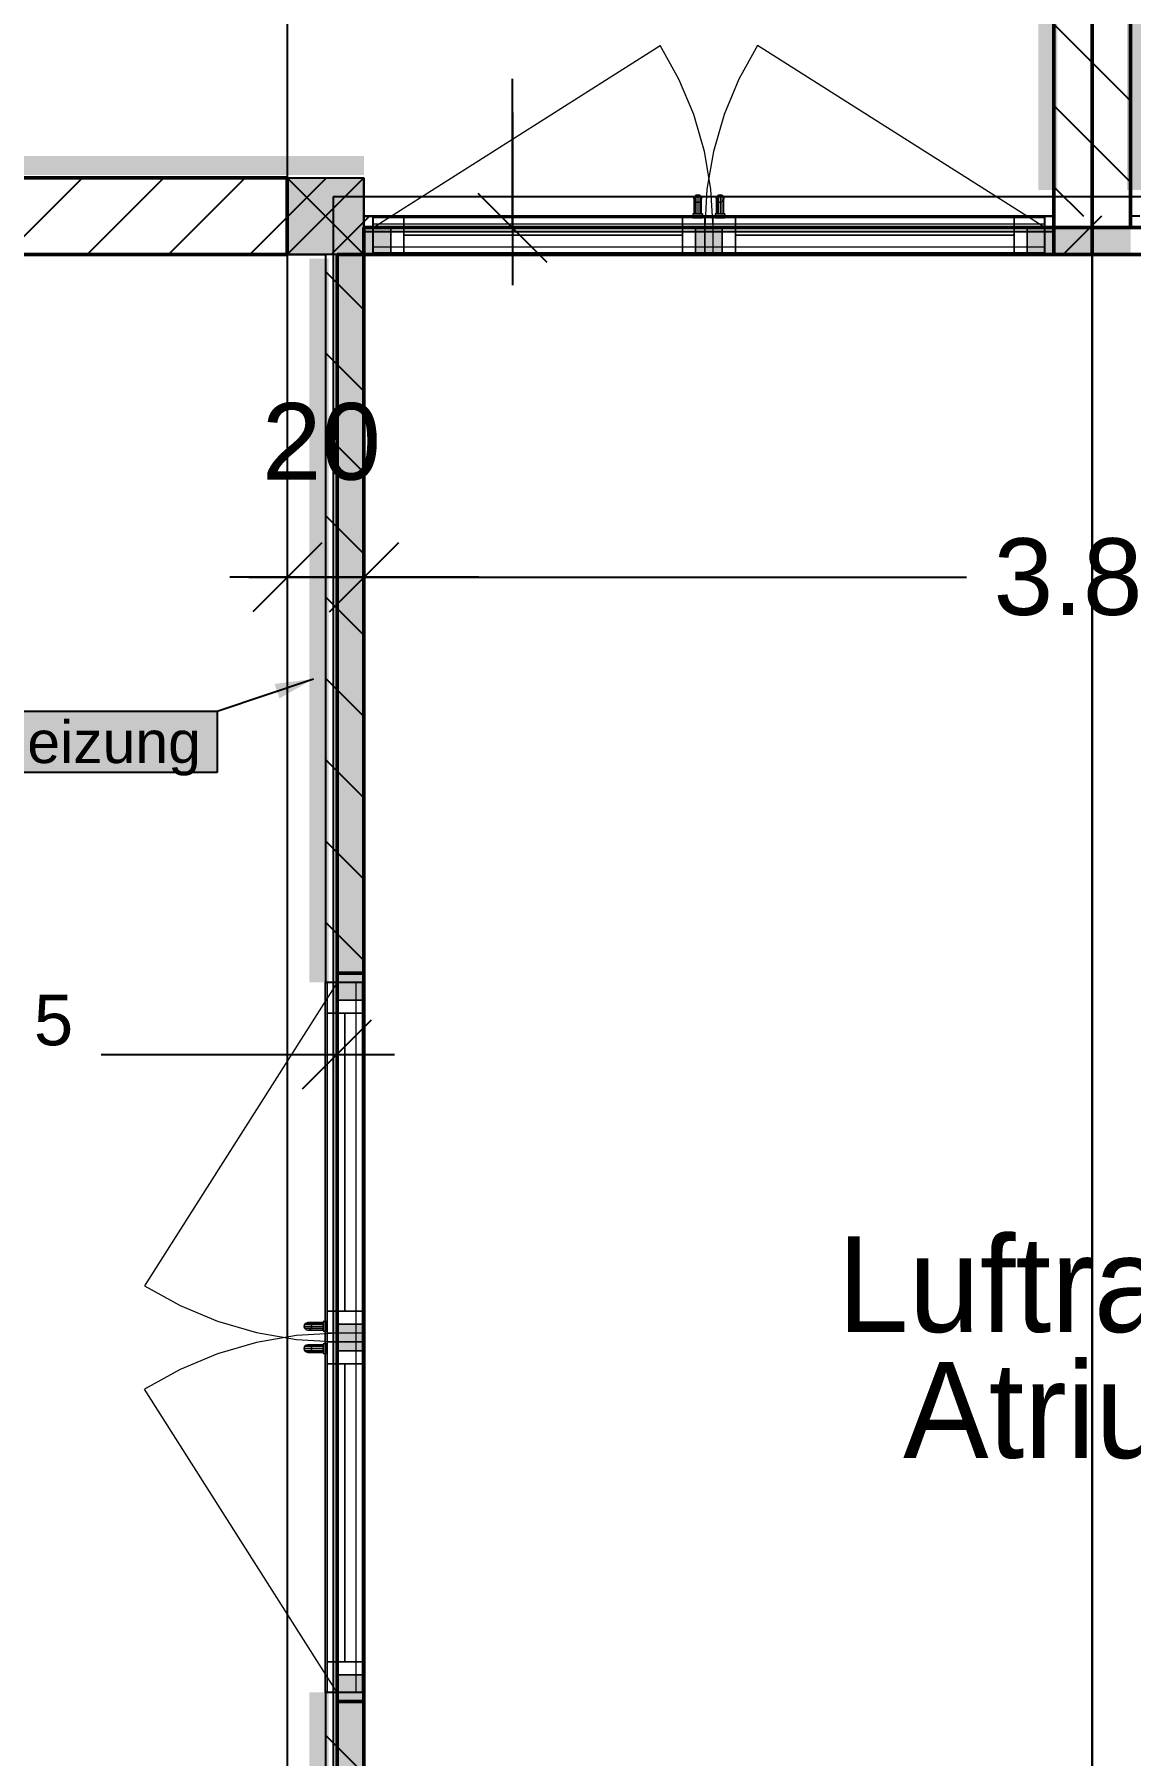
# Model space of a CAD drawing. Extents: x 0 to 756, y -25 to 420.
# Drawn here: x 198.4 to 255.6, y 190.9 to 280.6 of the extents above; entities that cross this region are included whole.
import ezdxf
from ezdxf.lldxf.tags import DXFTag

# ---------------------------------------------------------------- set-up
doc = ezdxf.new("R2010")
doc.units = 0
doc.layers.get('0').update_dxf_attribs({"lineweight": 25})
doc.layers.get('DEFPOINTS').update_dxf_attribs({"lineweight": 25})
for name, color, linetype, lineweight, true_color in [('A_Dach', 1, 'Continuous', 25, 0xff0000), ('A_Dachfenster', 1, 'Continuous', 25, 0xff0000), ('H_Heizung', 1, 'Continuous', 25, 0xff0000)]:
    doc.layers.add(name, color=color, linetype=linetype, lineweight=lineweight, true_color=true_color)
for name, color, linetype, lineweight in [('A_Fenster', 7, 'Continuous', 25), ('A_Innenwand', 7, 'Continuous', 25), ('ALLGEMEIN01', 7, 'Continuous', 13), ('ALLGEMEIN03', 7, 'Continuous', 25), ('FENSTER', 7, 'Continuous', 13), ('FENSTER-FL_GEL', 7, 'VERDECKT2_S2', 13), ('FENSTERBANK', 7, 'Continuous', 13), ('PFOSTEN__ST_TZEN', 7, 'Continuous', 13), ('Standard', 7, 'Continuous', 25), ('WAND_HOLZ_NICHT_TRAGEND', 7, 'Continuous', 13), ('WAND_HOLZ_TRAGEND', 7, 'Continuous', 13), ('X_Text', 7, 'Continuous', 25)]:
    doc.layers.add(name, color=color, linetype=linetype, lineweight=lineweight)
doc.styles.get("Standard").update_dxf_attribs({"font": 'arial.ttf'})
tags = doc.linetypes.add('fein_strichliert', pattern=[4, 1, -2, 1]).pattern_tags.tags
tags[8:9] = [DXFTag(74, 4), DXFTag(75, 0), DXFTag(340, '0'), DXFTag(46, 0.0), DXFTag(50, 0.0), DXFTag(44, 0.0), DXFTag(45, 0.0)]
tags[6:7] = [DXFTag(74, 4), DXFTag(75, 0), DXFTag(340, '0'), DXFTag(46, 0.0), DXFTag(50, 0.0), DXFTag(44, 0.0), DXFTag(45, 0.0)]
tags[4:5] = [DXFTag(74, 4), DXFTag(75, 0), DXFTag(340, '0'), DXFTag(46, 0.0), DXFTag(50, 0.0), DXFTag(44, 0.0), DXFTag(45, 0.0)]
tags = doc.linetypes.add('VERDECKT2_S2', pattern=[0.27, 0.2, -0.07]).pattern_tags.tags
tags[6:7] = [DXFTag(74, 4), DXFTag(75, 0), DXFTag(340, '0'), DXFTag(46, 1.0), DXFTag(50, 0.0), DXFTag(44, 0.0), DXFTag(45, 0.0)]
tags[4:5] = [DXFTag(74, 4), DXFTag(75, 0), DXFTag(340, '0'), DXFTag(46, 1.0), DXFTag(50, 0.0), DXFTag(44, 0.0), DXFTag(45, 0.0)]

# ---------------------------------------------------------------- blocks, each defined once
blk = doc.blocks.new('Referenz-A0T78PG4OY')
at = {"layer": 'ALLGEMEIN01', "color": 0, "linetype": 'VERDECKT2_S2', "lineweight": -2, "ltscale": 0.25}
for p, q in [((211.567, 414.475), (211.567, 5.763)), ((253.567, 414.475), (253.567, 5.763))]:
    blk.add_line(p, q, dxfattribs=at)
at = {"layer": 'ALLGEMEIN03', "color": 0, "lineweight": -2}
blk.add_line((253.567, 414.475), (253.567, 5.763), dxfattribs=at)
at = {"layer": 'DEFPOINTS', "color": 0, "linetype": 'Continuous', "lineweight": -2, "ltscale": 0.25}
for p, q in [((223.316, 270.568), (223.316, 270.568)), ((251.567, 270.568), (251.567, 270.568)), ((255.567, 270.568), (255.567, 270.568)), ((255.567, 270.568), (255.567, 270.568)), ((211.567, 269.168), (211.567, 269.168)), ((214.167, 269.168), (214.167, 269.168)), ((215.567, 269.168), (215.567, 269.168)), ((215.567, 269.168), (215.567, 269.168)), ((211.567, 252.33), (211.567, 252.33)), ((215.567, 252.33), (215.567, 252.33))]:
    blk.add_line(p, q, dxfattribs=at)
at = {"layer": 'FENSTER', "color": 0}
for p, q in [((232.814, 272.188), (232.787, 272.088)), ((232.787, 272.088), (232.814, 272.188)), ((232.787, 272.088), (232.787, 271.288)), ((232.787, 272.088), (232.814, 271.988)), ((232.814, 271.988), (232.787, 272.088)), ((232.787, 272.088), (232.787, 272.088)), ((232.887, 272.261), (232.814, 272.188)), ((232.814, 272.188), (232.887, 272.261)), ((232.814, 272.188), (232.814, 271.288)), ((232.814, 272.188), (232.814, 272.188)), ((232.987, 272.288), (232.887, 272.261)), ((232.887, 272.261), (232.987, 272.288)), ((232.887, 272.261), (232.887, 271.288)), ((232.887, 272.261), (232.887, 272.261)), ((233.087, 272.261), (232.987, 272.288)), ((232.987, 272.288), (232.987, 271.288)), ((232.987, 272.288), (233.087, 272.261)), ((232.987, 272.288), (232.987, 272.288)), ((233.16, 272.188), (233.087, 272.261)), ((233.087, 272.261), (233.087, 271.288)), ((233.087, 272.261), (233.16, 272.188)), ((233.087, 272.261), (233.087, 272.261)), ((233.187, 272.088), (233.16, 272.188)), ((233.16, 272.188), (233.16, 271.288)), ((233.16, 272.188), (233.187, 272.088)), ((233.16, 272.188), (233.16, 272.188)), ((233.16, 271.988), (233.187, 272.088)), ((233.187, 272.088), (233.16, 271.988)), ((233.187, 271.288), (233.187, 272.088)), ((233.187, 272.088), (233.187, 272.088)), ((233.974, 272.188), (233.947, 272.088)), ((233.947, 272.088), (233.974, 272.188)), ((233.947, 272.088), (233.947, 271.288)), ((233.947, 272.088), (233.974, 271.988)), ((233.974, 271.988), (233.947, 272.088)), ((233.947, 272.088), (233.947, 272.088)), ((234.047, 272.261), (233.974, 272.188)), ((233.974, 272.188), (234.047, 272.261)), ((233.974, 272.188), (233.974, 271.288)), ((233.974, 272.188), (233.974, 272.188)), ((234.147, 272.288), (234.047, 272.261)), ((234.047, 272.261), (234.147, 272.288)), ((234.047, 272.261), (234.047, 271.288)), ((234.047, 272.261), (234.047, 272.261)), ((234.247, 272.261), (234.147, 272.288)), ((234.147, 272.288), (234.147, 271.288)), ((234.147, 272.288), (234.247, 272.261)), ((234.147, 272.288), (234.147, 272.288)), ((234.32, 272.188), (234.247, 272.261)), ((234.247, 272.261), (234.247, 271.288)), ((234.247, 272.261), (234.32, 272.188)), ((234.247, 272.261), (234.247, 272.261)), ((234.347, 272.088), (234.32, 272.188)), ((234.32, 272.188), (234.32, 271.288)), ((234.32, 272.188), (234.347, 272.088)), ((234.32, 272.188), (234.32, 272.188)), ((234.32, 271.988), (234.347, 272.088)), ((234.347, 272.088), (234.32, 271.988)), ((234.347, 271.288), (234.347, 272.088)), ((234.347, 272.088), (234.347, 272.088)), ((232.737, 271.288), (232.737, 271.088)), ((233.237, 271.288), (232.737, 271.288)), ((233.237, 271.288), (232.737, 271.288)), ((232.737, 271.288), (232.737, 271.288)), ((232.737, 271.288), (232.737, 271.088)), ((232.787, 271.288), (232.814, 271.288)), ((232.814, 271.288), (232.787, 271.288)), ((232.814, 271.988), (232.814, 271.288)), ((232.814, 271.988), (232.887, 271.914)), ((232.887, 271.914), (232.814, 271.988)), ((232.814, 271.988), (232.814, 271.988)), ((232.814, 271.288), (232.887, 271.288)), ((232.887, 271.288), (232.814, 271.288)), ((232.887, 271.914), (232.887, 271.288)), ((232.887, 271.914), (232.987, 271.888)), ((232.987, 271.888), (232.887, 271.914)), ((232.887, 271.914), (232.887, 271.914)), ((232.887, 271.288), (232.987, 271.288)), ((232.987, 271.288), (232.887, 271.288)), ((232.987, 271.888), (233.087, 271.914)), ((233.087, 271.914), (232.987, 271.888)), ((232.987, 271.888), (232.987, 271.288)), ((232.987, 271.888), (232.987, 271.888)), ((232.987, 271.288), (233.087, 271.288)), ((233.087, 271.288), (232.987, 271.288)), ((233.087, 271.914), (233.16, 271.988)), ((233.16, 271.988), (233.087, 271.914)), ((233.087, 271.914), (233.087, 271.288)), ((233.087, 271.914), (233.087, 271.914)), ((233.087, 271.288), (233.16, 271.288)), ((233.16, 271.288), (233.087, 271.288)), ((233.16, 271.988), (233.16, 271.288)), ((233.16, 271.988), (233.16, 271.988)), ((233.16, 271.288), (233.187, 271.288)), ((233.187, 271.288), (233.16, 271.288)), ((233.237, 271.088), (233.237, 271.288)), ((233.237, 271.288), (233.237, 271.288)), ((233.237, 271.288), (233.237, 271.088)), ((233.897, 271.288), (233.897, 271.088)), ((234.397, 271.288), (233.897, 271.288)), ((234.397, 271.288), (233.897, 271.288)), ((233.897, 271.288), (233.897, 271.288)), ((233.897, 271.288), (233.897, 271.088)), ((233.947, 271.288), (233.974, 271.288)), ((233.974, 271.288), (233.947, 271.288)), ((233.974, 271.988), (233.974, 271.288)), ((233.974, 271.988), (234.047, 271.914)), ((234.047, 271.914), (233.974, 271.988)), ((233.974, 271.988), (233.974, 271.988)), ((233.974, 271.288), (234.047, 271.288)), ((234.047, 271.288), (233.974, 271.288)), ((234.047, 271.914), (234.047, 271.288)), ((234.047, 271.914), (234.147, 271.888)), ((234.147, 271.888), (234.047, 271.914)), ((234.047, 271.914), (234.047, 271.914)), ((234.047, 271.288), (234.147, 271.288)), ((234.147, 271.288), (234.047, 271.288)), ((234.147, 271.888), (234.247, 271.914)), ((234.247, 271.914), (234.147, 271.888)), ((234.147, 271.888), (234.147, 271.288)), ((234.147, 271.888), (234.147, 271.888)), ((234.147, 271.288), (234.247, 271.288)), ((234.247, 271.288), (234.147, 271.288)), ((234.247, 271.914), (234.32, 271.988)), ((234.32, 271.988), (234.247, 271.914)), ((234.247, 271.914), (234.247, 271.288)), ((234.247, 271.914), (234.247, 271.914)), ((234.247, 271.288), (234.32, 271.288)), ((234.32, 271.288), (234.247, 271.288)), ((234.32, 271.988), (234.32, 271.288)), ((234.32, 271.988), (234.32, 271.988)), ((234.32, 271.288), (234.347, 271.288)), ((234.347, 271.288), (234.32, 271.288)), ((234.397, 271.088), (234.397, 271.288)), ((234.397, 271.288), (234.397, 271.288)), ((234.397, 271.288), (234.397, 271.088)), ((232.737, 271.088), (233.237, 271.088)), ((232.737, 271.088), (233.237, 271.088)), ((232.737, 271.088), (232.737, 271.088)), ((233.237, 271.088), (233.237, 271.088)), ((233.347, 271.088), (233.347, 269.248)), ((234.947, 271.088), (233.347, 271.088)), ((233.347, 271.088), (233.347, 271.088)), ((234.947, 271.088), (233.347, 271.088)), ((233.347, 269.248), (233.347, 271.088)), ((233.897, 271.088), (234.397, 271.088)), ((233.897, 271.088), (234.397, 271.088)), ((233.897, 271.088), (233.897, 271.088)), ((234.397, 271.088), (234.397, 271.088)), ((234.947, 269.248), (234.947, 271.088)), ((234.947, 271.088), (234.947, 271.088)), ((234.947, 269.248), (234.947, 271.088)), ((234.947, 271.088), (234.947, 269.248)), ((249.487, 271.088), (234.947, 271.088)), ((234.947, 271.088), (234.947, 271.088)), ((249.487, 271.088), (234.947, 271.088)), ((234.947, 269.248), (234.947, 271.088)), ((234.947, 271.088), (234.947, 269.248)), ((249.487, 271.088), (234.947, 271.088)), ((234.947, 271.088), (234.947, 271.088)), ((249.487, 271.088), (234.947, 271.088)), ((234.947, 269.248), (234.947, 271.088)), ((249.487, 271.088), (249.487, 269.248)), ((251.087, 271.088), (249.487, 271.088)), ((249.487, 271.088), (249.487, 271.088)), ((251.087, 271.088), (249.487, 271.088)), ((249.487, 269.248), (249.487, 271.088)), ((249.487, 269.248), (249.487, 271.088)), ((249.487, 271.088), (249.487, 271.088)), ((249.487, 269.248), (249.487, 271.088)), ((249.487, 269.248), (249.487, 271.088)), ((249.487, 271.088), (249.487, 271.088)), ((249.487, 269.248), (249.487, 271.088)), ((251.087, 269.248), (251.087, 271.088)), ((251.087, 271.088), (251.087, 271.088)), ((251.087, 269.248), (251.087, 271.088)), ((217.647, 270.168), (232.187, 270.168)), ((232.187, 270.168), (217.647, 270.168)), ((217.647, 270.168), (217.647, 270.168)), ((217.647, 270.168), (232.187, 270.168)), ((217.647, 270.168), (232.187, 270.168)), ((217.647, 270.168), (224.917, 270.168)), ((224.917, 270.168), (232.187, 270.168)), ((232.187, 270.168), (232.187, 270.168)), ((234.947, 270.168), (249.487, 270.168)), ((249.487, 270.168), (234.947, 270.168)), ((234.947, 270.168), (234.947, 270.168)), ((249.487, 270.168), (234.947, 270.168)), ((249.487, 270.168), (234.947, 270.168)), ((234.947, 270.168), (242.217, 270.168)), ((242.217, 270.168), (249.487, 270.168)), ((249.487, 270.168), (249.487, 270.168)), ((233.347, 269.248), (234.947, 269.248)), ((234.947, 269.248), (233.347, 269.248)), ((233.347, 269.248), (233.347, 269.248)), ((234.947, 269.248), (234.947, 269.248)), ((234.947, 269.248), (249.487, 269.248)), ((249.487, 269.248), (234.947, 269.248)), ((234.947, 269.248), (234.947, 269.248)), ((234.947, 269.248), (249.487, 269.248)), ((249.487, 269.248), (234.947, 269.248)), ((234.947, 269.248), (234.947, 269.248)), ((249.487, 269.248), (251.087, 269.248)), ((251.087, 269.248), (249.487, 269.248)), ((249.487, 269.248), (249.487, 269.248)), ((249.487, 269.248), (249.487, 269.248)), ((249.487, 269.248), (249.487, 269.248)), ((251.087, 269.248), (251.087, 269.248)), ((213.647, 231.188), (213.647, 229.588)), ((215.487, 231.188), (213.647, 231.188)), ((213.647, 231.188), (213.647, 231.188)), ((213.647, 231.188), (213.647, 229.588)), ((215.487, 231.188), (213.647, 231.188)), ((215.487, 229.588), (215.487, 231.188)), ((215.487, 231.188), (215.487, 231.188)), ((215.487, 231.188), (215.487, 229.588)), ((213.647, 229.588), (215.487, 229.588)), ((213.647, 229.588), (213.647, 229.588)), ((215.487, 229.588), (213.647, 229.588)), ((213.647, 229.588), (213.647, 214.048)), ((215.487, 229.588), (213.647, 229.588)), ((213.647, 229.588), (213.647, 229.588)), ((213.647, 229.588), (213.647, 214.048)), ((215.487, 229.588), (213.647, 229.588)), ((213.647, 229.588), (213.647, 214.048)), ((215.487, 229.588), (213.647, 229.588)), ((213.647, 229.588), (213.647, 229.588)), ((213.647, 229.588), (213.647, 214.048)), ((215.487, 229.588), (213.647, 229.588)), ((214.567, 214.048), (214.567, 229.588)), ((214.567, 229.588), (214.567, 229.588)), ((214.567, 229.588), (214.567, 214.048)), ((214.567, 229.588), (214.567, 214.048)), ((214.567, 229.588), (214.567, 214.048)), ((214.567, 221.818), (214.567, 229.588)), ((215.487, 229.588), (215.487, 229.588)), ((215.487, 214.048), (215.487, 229.588)), ((215.487, 229.588), (215.487, 229.588)), ((215.487, 229.588), (215.487, 214.048)), ((215.487, 214.048), (215.487, 229.588)), ((215.487, 229.588), (215.487, 229.588)), ((215.487, 229.588), (215.487, 214.048)), ((214.567, 214.048), (214.567, 221.818)), ((213.647, 214.048), (213.647, 212.448)), ((215.487, 214.048), (213.647, 214.048)), ((213.647, 214.048), (213.647, 214.048)), ((213.647, 214.048), (213.647, 212.448)), ((215.487, 214.048), (213.647, 214.048)), ((213.647, 214.048), (215.487, 214.048)), ((213.647, 214.048), (213.647, 214.048)), ((215.487, 214.048), (213.647, 214.048)), ((213.647, 214.048), (215.487, 214.048)), ((213.647, 214.048), (213.647, 214.048)), ((215.487, 214.048), (213.647, 214.048)), ((214.567, 214.048), (214.567, 214.048)), ((215.487, 212.448), (215.487, 214.048)), ((215.487, 214.048), (215.487, 214.048)), ((215.487, 214.048), (215.487, 212.448)), ((215.487, 214.048), (215.487, 214.048)), ((215.487, 214.048), (215.487, 214.048)), ((212.474, 213.348), (212.447, 213.248)), ((212.447, 213.248), (212.474, 213.348)), ((212.447, 213.248), (213.447, 213.248)), ((212.447, 213.248), (212.474, 213.148)), ((212.474, 213.148), (212.447, 213.248)), ((212.447, 213.248), (212.447, 213.248)), ((212.547, 213.421), (212.474, 213.348)), ((212.474, 213.348), (212.547, 213.421)), ((212.474, 213.348), (213.447, 213.348)), ((212.474, 213.348), (212.474, 213.348)), ((212.474, 213.148), (213.447, 213.148)), ((212.474, 213.148), (212.547, 213.074)), ((212.547, 213.074), (212.474, 213.148)), ((212.474, 213.148), (212.474, 213.148)), ((212.647, 213.448), (212.547, 213.421)), ((212.547, 213.421), (212.647, 213.448)), ((212.547, 213.421), (213.447, 213.421)), ((212.547, 213.421), (212.547, 213.421)), ((212.547, 213.074), (213.447, 213.074)), ((212.547, 213.074), (212.647, 213.048)), ((212.647, 213.048), (212.547, 213.074)), ((212.547, 213.074), (212.547, 213.074)), ((213.447, 213.448), (212.647, 213.448)), ((212.747, 213.421), (212.647, 213.448)), ((212.647, 213.448), (212.747, 213.421)), ((212.647, 213.448), (212.647, 213.448)), ((212.647, 213.048), (212.747, 213.074)), ((212.747, 213.074), (212.647, 213.048)), ((212.647, 213.048), (213.447, 213.048)), ((212.647, 213.048), (212.647, 213.048)), ((212.82, 213.348), (212.747, 213.421)), ((212.747, 213.421), (213.447, 213.421)), ((212.747, 213.421), (212.82, 213.348)), ((212.747, 213.421), (212.747, 213.421)), ((212.747, 213.074), (212.82, 213.148)), ((212.82, 213.148), (212.747, 213.074)), ((212.747, 213.074), (213.447, 213.074)), ((212.747, 213.074), (212.747, 213.074)), ((212.847, 213.248), (212.82, 213.348)), ((212.82, 213.348), (213.447, 213.348)), ((212.82, 213.348), (212.847, 213.248)), ((212.82, 213.348), (212.82, 213.348)), ((212.82, 213.148), (212.847, 213.248)), ((212.847, 213.248), (212.82, 213.148)), ((212.82, 213.148), (213.447, 213.148)), ((212.82, 213.148), (212.82, 213.148)), ((212.847, 213.248), (213.447, 213.248)), ((212.847, 213.248), (212.847, 213.248)), ((213.647, 213.498), (213.447, 213.498)), ((213.447, 213.498), (213.447, 212.998)), ((213.447, 213.498), (213.447, 213.498)), ((213.447, 213.498), (213.447, 212.998)), ((213.447, 213.498), (213.647, 213.498)), ((213.447, 213.421), (213.447, 213.448)), ((213.447, 213.448), (213.447, 213.421)), ((213.447, 213.348), (213.447, 213.421)), ((213.447, 213.421), (213.447, 213.348)), ((213.447, 213.248), (213.447, 213.348)), ((213.447, 213.348), (213.447, 213.248)), ((213.447, 213.148), (213.447, 213.248)), ((213.447, 213.248), (213.447, 213.148)), ((213.447, 213.074), (213.447, 213.148)), ((213.447, 213.148), (213.447, 213.074)), ((213.447, 213.048), (213.447, 213.074)), ((213.447, 213.074), (213.447, 213.048)), ((213.447, 212.998), (213.647, 212.998)), ((213.447, 212.998), (213.447, 212.998)), ((213.447, 212.998), (213.647, 212.998)), ((213.647, 212.998), (213.647, 213.498)), ((213.647, 212.998), (213.647, 213.498)), ((213.647, 213.498), (213.647, 213.498)), ((213.647, 212.998), (213.647, 212.998)), ((212.474, 212.188), (212.447, 212.088)), ((212.447, 212.088), (212.474, 212.188)), ((212.447, 212.088), (213.447, 212.088)), ((212.447, 212.088), (212.474, 211.988)), ((212.474, 211.988), (212.447, 212.088)), ((212.447, 212.088), (212.447, 212.088)), ((212.547, 212.261), (212.474, 212.188)), ((212.474, 212.188), (212.547, 212.261)), ((212.474, 212.188), (213.447, 212.188)), ((212.474, 212.188), (212.474, 212.188)), ((212.474, 211.988), (213.447, 211.988)), ((212.474, 211.988), (212.547, 211.914)), ((212.547, 211.914), (212.474, 211.988)), ((212.474, 211.988), (212.474, 211.988)), ((212.647, 212.288), (212.547, 212.261)), ((212.547, 212.261), (212.647, 212.288)), ((212.547, 212.261), (213.447, 212.261)), ((212.547, 212.261), (212.547, 212.261)), ((213.447, 212.288), (212.647, 212.288)), ((212.747, 212.261), (212.647, 212.288)), ((212.647, 212.288), (212.747, 212.261)), ((212.647, 212.288), (212.647, 212.288)), ((212.82, 212.188), (212.747, 212.261)), ((212.747, 212.261), (213.447, 212.261)), ((212.747, 212.261), (212.82, 212.188)), ((212.747, 212.261), (212.747, 212.261)), ((212.747, 211.914), (212.82, 211.988)), ((212.82, 211.988), (212.747, 211.914)), ((212.847, 212.088), (212.82, 212.188)), ((212.82, 212.188), (213.447, 212.188)), ((212.82, 212.188), (212.847, 212.088)), ((212.82, 212.188), (212.82, 212.188)), ((212.82, 211.988), (212.847, 212.088)), ((212.847, 212.088), (212.82, 211.988)), ((212.82, 211.988), (213.447, 211.988)), ((212.82, 211.988), (212.82, 211.988)), ((212.847, 212.088), (213.447, 212.088)), ((212.847, 212.088), (212.847, 212.088)), ((213.647, 212.338), (213.447, 212.338)), ((213.447, 212.338), (213.447, 211.838)), ((213.447, 212.338), (213.447, 212.338)), ((213.447, 212.338), (213.447, 211.838)), ((213.447, 212.338), (213.647, 212.338)), ((213.447, 212.261), (213.447, 212.288)), ((213.447, 212.288), (213.447, 212.261)), ((213.447, 212.188), (213.447, 212.261)), ((213.447, 212.261), (213.447, 212.188)), ((213.447, 212.088), (213.447, 212.188)), ((213.447, 212.188), (213.447, 212.088)), ((213.447, 211.988), (213.447, 212.088)), ((213.447, 212.088), (213.447, 211.988)), ((213.447, 211.914), (213.447, 211.988)), ((213.447, 211.988), (213.447, 211.914)), ((213.647, 212.448), (215.487, 212.448)), ((213.647, 212.448), (213.647, 212.448)), ((215.487, 212.448), (213.647, 212.448)), ((213.647, 211.838), (213.647, 212.338)), ((213.647, 211.838), (213.647, 212.338)), ((213.647, 212.338), (213.647, 212.338)), ((215.487, 212.448), (215.487, 212.448)), ((212.547, 211.914), (213.447, 211.914)), ((212.547, 211.914), (212.647, 211.888)), ((212.647, 211.888), (212.547, 211.914)), ((212.547, 211.914), (212.547, 211.914)), ((212.647, 211.888), (212.747, 211.914)), ((212.747, 211.914), (212.647, 211.888)), ((212.647, 211.888), (213.447, 211.888)), ((212.647, 211.888), (212.647, 211.888)), ((212.747, 211.914), (213.447, 211.914)), ((212.747, 211.914), (212.747, 211.914)), ((213.447, 211.888), (213.447, 211.914)), ((213.447, 211.914), (213.447, 211.888)), ((213.447, 211.838), (213.647, 211.838)), ((213.447, 211.838), (213.447, 211.838)), ((213.447, 211.838), (213.647, 211.838)), ((213.647, 211.838), (213.647, 211.838)), ((214.567, 195.748), (214.567, 211.288)), ((214.567, 211.288), (214.567, 211.288)), ((214.567, 211.288), (214.567, 195.748)), ((214.567, 195.748), (214.567, 211.288)), ((214.567, 195.748), (214.567, 211.288)), ((214.567, 203.518), (214.567, 211.288)), ((214.567, 195.748), (214.567, 203.518)), ((214.567, 195.748), (214.567, 195.748))]:
    blk.add_line(p, q, dxfattribs=at)
at = {"layer": 'FENSTER', "color": 0, "linetype": 'Continuous', "ltscale": 0.13}
for p, q in [((216.967, 270.568), (215.567, 270.568)), ((215.567, 270.568), (215.567, 269.168)), ((215.567, 270.568), (215.567, 269.168)), ((216.967, 270.568), (215.567, 270.568)), ((215.567, 270.568), (215.567, 270.568)), ((216.967, 270.568), (215.567, 270.568)), ((215.567, 269.168), (215.567, 270.568)), ((216.047, 271.088), (216.047, 269.248)), ((217.647, 271.088), (216.047, 271.088)), ((216.047, 271.088), (216.047, 271.088)), ((217.647, 271.088), (216.047, 271.088)), ((216.047, 269.248), (216.047, 271.088)), ((216.967, 269.168), (216.967, 270.568)), ((232.867, 270.568), (216.967, 270.568)), ((216.967, 270.568), (216.967, 269.168)), ((216.967, 269.168), (216.967, 270.568)), ((216.967, 270.568), (216.967, 270.568)), ((216.967, 269.168), (216.967, 270.568)), ((216.967, 270.568), (216.967, 269.168)), ((250.167, 270.568), (216.967, 270.568)), ((216.967, 270.568), (216.967, 270.568)), ((250.167, 270.568), (216.967, 270.568)), ((216.967, 269.168), (216.967, 270.568)), ((216.967, 270.568), (216.967, 269.168)), ((250.167, 270.568), (216.967, 270.568)), ((216.967, 270.568), (216.967, 270.568)), ((250.167, 270.568), (216.967, 270.568)), ((216.967, 269.168), (216.967, 270.568)), ((217.647, 269.248), (217.647, 271.088)), ((217.647, 271.088), (217.647, 271.088)), ((217.647, 269.248), (217.647, 271.088)), ((217.647, 271.088), (217.647, 269.248)), ((232.187, 271.088), (217.647, 271.088)), ((217.647, 271.088), (217.647, 271.088)), ((232.187, 271.088), (217.647, 271.088)), ((217.647, 269.248), (217.647, 271.088)), ((217.647, 271.088), (217.647, 269.248)), ((232.187, 271.088), (217.647, 271.088)), ((217.647, 271.088), (217.647, 271.088)), ((232.187, 271.088), (217.647, 271.088)), ((217.647, 269.248), (217.647, 271.088)), ((232.187, 271.088), (232.187, 269.248)), ((233.787, 271.088), (232.187, 271.088)), ((232.187, 271.088), (232.187, 271.088)), ((233.787, 271.088), (232.187, 271.088)), ((232.187, 269.248), (232.187, 271.088)), ((232.187, 269.248), (232.187, 271.088)), ((232.187, 271.088), (232.187, 271.088)), ((232.187, 269.248), (232.187, 271.088)), ((232.187, 269.248), (232.187, 271.088)), ((232.187, 271.088), (232.187, 271.088)), ((232.187, 269.248), (232.187, 271.088)), ((232.867, 269.168), (232.867, 270.568)), ((234.267, 270.568), (232.867, 270.568)), ((232.867, 270.568), (232.867, 269.168)), ((232.867, 270.568), (232.867, 269.168)), ((234.267, 270.568), (232.867, 270.568)), ((232.867, 270.568), (232.867, 270.568)), ((234.267, 270.568), (232.867, 270.568)), ((232.867, 269.168), (232.867, 270.568)), ((233.787, 269.248), (233.787, 271.088)), ((233.787, 271.088), (233.787, 271.088)), ((233.787, 269.248), (233.787, 271.088)), ((234.267, 270.568), (234.267, 269.168)), ((250.167, 270.568), (234.267, 270.568)), ((234.267, 269.168), (234.267, 270.568)), ((234.267, 269.168), (234.267, 270.568)), ((234.267, 270.568), (234.267, 270.568)), ((234.267, 269.168), (234.267, 270.568)), ((251.567, 270.568), (250.167, 270.568)), ((250.167, 270.568), (250.167, 269.168)), ((250.167, 269.168), (250.167, 270.568)), ((250.167, 270.568), (250.167, 269.168)), ((251.567, 270.568), (250.167, 270.568)), ((250.167, 270.568), (250.167, 270.568)), ((251.567, 270.568), (250.167, 270.568)), ((250.167, 269.168), (250.167, 270.568)), ((250.167, 269.168), (250.167, 270.568)), ((250.167, 270.568), (250.167, 270.568)), ((250.167, 269.168), (250.167, 270.568)), ((250.167, 269.168), (250.167, 270.568)), ((250.167, 270.568), (250.167, 270.568)), ((250.167, 269.168), (250.167, 270.568)), ((251.567, 269.168), (251.567, 270.568)), ((251.567, 269.168), (251.567, 270.568)), ((251.567, 270.568), (251.567, 270.568)), ((251.567, 269.168), (251.567, 270.568)), ((215.567, 269.168), (216.967, 269.168)), ((215.567, 269.168), (216.967, 269.168)), ((216.967, 269.168), (215.567, 269.168)), ((215.567, 269.168), (215.567, 269.168)), ((216.047, 269.248), (217.647, 269.248)), ((217.647, 269.248), (216.047, 269.248)), ((216.047, 269.248), (216.047, 269.248)), ((216.967, 269.168), (232.867, 269.168)), ((216.967, 269.168), (216.967, 269.168)), ((216.967, 269.168), (250.167, 269.168)), ((250.167, 269.168), (216.967, 269.168)), ((216.967, 269.168), (216.967, 269.168)), ((216.967, 269.168), (250.167, 269.168)), ((250.167, 269.168), (216.967, 269.168)), ((216.967, 269.168), (216.967, 269.168)), ((217.647, 269.248), (217.647, 269.248)), ((217.647, 269.248), (232.187, 269.248)), ((232.187, 269.248), (217.647, 269.248)), ((217.647, 269.248), (217.647, 269.248)), ((217.647, 269.248), (232.187, 269.248)), ((232.187, 269.248), (217.647, 269.248)), ((217.647, 269.248), (217.647, 269.248)), ((232.187, 269.248), (233.787, 269.248)), ((233.787, 269.248), (232.187, 269.248)), ((232.187, 269.248), (232.187, 269.248)), ((232.187, 269.248), (232.187, 269.248)), ((232.187, 269.248), (232.187, 269.248)), ((232.867, 269.168), (234.267, 269.168)), ((232.867, 269.168), (234.267, 269.168)), ((234.267, 269.168), (232.867, 269.168)), ((232.867, 269.168), (232.867, 269.168)), ((233.787, 269.248), (233.787, 269.248)), ((234.267, 269.168), (250.167, 269.168)), ((234.267, 269.168), (234.267, 269.168)), ((250.167, 269.168), (251.567, 269.168)), ((250.167, 269.168), (251.567, 269.168)), ((251.567, 269.168), (250.167, 269.168)), ((250.167, 269.168), (250.167, 269.168)), ((250.167, 269.168), (250.167, 269.168)), ((250.167, 269.168), (250.167, 269.168)), ((251.567, 269.168), (251.567, 269.168)), ((215.567, 231.668), (214.167, 231.668)), ((214.167, 231.668), (214.167, 230.268)), ((214.167, 231.668), (214.167, 230.268)), ((215.567, 231.668), (214.167, 231.668)), ((214.167, 231.668), (214.167, 231.668)), ((214.167, 231.668), (214.167, 230.268)), ((215.567, 231.668), (214.167, 231.668)), ((215.567, 230.268), (215.567, 231.668)), ((215.567, 230.268), (215.567, 231.668)), ((215.567, 231.668), (215.567, 231.668)), ((215.567, 231.668), (215.567, 230.268)), ((214.167, 230.268), (215.567, 230.268)), ((215.567, 230.268), (214.167, 230.268)), ((214.167, 230.268), (214.167, 213.368)), ((214.167, 230.268), (215.567, 230.268)), ((214.167, 230.268), (214.167, 230.268)), ((215.567, 230.268), (214.167, 230.268)), ((214.167, 230.268), (214.167, 195.068)), ((215.567, 230.268), (214.167, 230.268)), ((214.167, 230.268), (214.167, 230.268)), ((214.167, 230.268), (214.167, 195.068)), ((215.567, 230.268), (214.167, 230.268)), ((214.167, 230.268), (214.167, 195.068)), ((215.567, 230.268), (214.167, 230.268)), ((214.167, 230.268), (214.167, 230.268)), ((214.167, 230.268), (214.167, 195.068)), ((215.567, 230.268), (214.167, 230.268)), ((215.567, 213.368), (215.567, 230.268)), ((215.567, 230.268), (215.567, 230.268)), ((215.567, 195.068), (215.567, 230.268)), ((215.567, 230.268), (215.567, 230.268)), ((215.567, 230.268), (215.567, 195.068)), ((215.567, 195.068), (215.567, 230.268)), ((215.567, 230.268), (215.567, 230.268)), ((215.567, 230.268), (215.567, 195.068)), ((213.647, 212.888), (213.647, 211.288)), ((215.487, 212.888), (213.647, 212.888)), ((213.647, 212.888), (213.647, 212.888)), ((213.647, 212.888), (213.647, 211.288)), ((215.487, 212.888), (213.647, 212.888)), ((214.167, 213.368), (215.567, 213.368)), ((215.567, 213.368), (214.167, 213.368)), ((214.167, 213.368), (214.167, 211.968)), ((214.167, 213.368), (214.167, 211.968)), ((215.567, 213.368), (214.167, 213.368)), ((214.167, 213.368), (214.167, 213.368)), ((214.167, 213.368), (214.167, 211.968)), ((215.567, 213.368), (214.167, 213.368)), ((215.487, 211.288), (215.487, 212.888)), ((215.487, 212.888), (215.487, 212.888)), ((215.487, 212.888), (215.487, 211.288)), ((215.567, 211.968), (215.567, 213.368)), ((215.567, 211.968), (215.567, 213.368)), ((215.567, 213.368), (215.567, 213.368)), ((215.567, 213.368), (215.567, 211.968)), ((215.567, 211.968), (214.167, 211.968)), ((214.167, 211.968), (214.167, 195.068)), ((214.167, 211.968), (215.567, 211.968)), ((214.167, 211.968), (215.567, 211.968)), ((214.167, 211.968), (214.167, 211.968)), ((215.567, 211.968), (214.167, 211.968)), ((215.567, 195.068), (215.567, 211.968)), ((215.567, 211.968), (215.567, 211.968)), ((213.647, 211.288), (215.487, 211.288)), ((213.647, 211.288), (213.647, 211.288)), ((215.487, 211.288), (213.647, 211.288)), ((213.647, 211.288), (213.647, 195.748)), ((215.487, 211.288), (213.647, 211.288)), ((213.647, 211.288), (213.647, 211.288)), ((213.647, 211.288), (213.647, 195.748)), ((215.487, 211.288), (213.647, 211.288)), ((213.647, 211.288), (213.647, 195.748)), ((215.487, 211.288), (213.647, 211.288)), ((213.647, 211.288), (213.647, 211.288)), ((213.647, 211.288), (213.647, 195.748)), ((215.487, 211.288), (213.647, 211.288)), ((215.487, 211.288), (215.487, 211.288)), ((215.487, 195.748), (215.487, 211.288)), ((215.487, 211.288), (215.487, 211.288)), ((215.487, 211.288), (215.487, 195.748)), ((215.487, 195.748), (215.487, 211.288)), ((215.487, 211.288), (215.487, 211.288)), ((215.487, 211.288), (215.487, 195.748)), ((213.647, 195.748), (213.647, 194.148)), ((215.487, 195.748), (213.647, 195.748)), ((213.647, 195.748), (213.647, 195.748)), ((213.647, 195.748), (213.647, 194.148)), ((215.487, 195.748), (213.647, 195.748)), ((213.647, 195.748), (215.487, 195.748)), ((213.647, 195.748), (213.647, 195.748)), ((215.487, 195.748), (213.647, 195.748)), ((213.647, 195.748), (215.487, 195.748)), ((213.647, 195.748), (213.647, 195.748)), ((215.487, 195.748), (213.647, 195.748)), ((215.567, 195.068), (214.167, 195.068)), ((214.167, 195.068), (214.167, 193.668)), ((214.167, 195.068), (215.567, 195.068)), ((214.167, 195.068), (214.167, 193.668)), ((215.567, 195.068), (214.167, 195.068)), ((214.167, 195.068), (214.167, 195.068)), ((214.167, 195.068), (214.167, 193.668)), ((215.567, 195.068), (214.167, 195.068)), ((214.167, 195.068), (215.567, 195.068)), ((214.167, 195.068), (214.167, 195.068)), ((215.567, 195.068), (214.167, 195.068)), ((214.167, 195.068), (215.567, 195.068)), ((214.167, 195.068), (214.167, 195.068)), ((215.567, 195.068), (214.167, 195.068)), ((215.487, 194.148), (215.487, 195.748)), ((215.487, 195.748), (215.487, 195.748)), ((215.487, 195.748), (215.487, 194.148)), ((215.487, 195.748), (215.487, 195.748)), ((215.487, 195.748), (215.487, 195.748)), ((215.567, 193.668), (215.567, 195.068)), ((215.567, 193.668), (215.567, 195.068)), ((215.567, 195.068), (215.567, 195.068)), ((215.567, 195.068), (215.567, 193.668)), ((215.567, 195.068), (215.567, 195.068)), ((215.567, 195.068), (215.567, 195.068)), ((213.647, 194.148), (215.487, 194.148)), ((213.647, 194.148), (213.647, 194.148)), ((215.487, 194.148), (213.647, 194.148)), ((215.487, 194.148), (215.487, 194.148)), ((214.167, 193.668), (215.567, 193.668)), ((214.167, 193.668), (215.567, 193.668)), ((214.167, 193.668), (214.167, 193.668)), ((215.567, 193.668), (214.167, 193.668)), ((215.567, 193.668), (215.567, 193.668))]:
    blk.add_line(p, q, dxfattribs=at)
for points in [[(215.567, 269.168), (216.967, 269.168), (215.567, 270.568)], [(216.967, 269.168), (216.967, 270.568), (215.567, 270.568)], [(232.867, 269.168), (234.267, 269.168), (232.867, 270.568)], [(234.267, 269.168), (234.267, 270.568), (232.867, 270.568)], [(250.167, 269.168), (251.567, 269.168), (250.167, 270.568)], [(251.567, 269.168), (251.567, 270.568), (250.167, 270.568)], [(214.167, 230.268), (215.567, 230.268), (214.167, 231.668)], [(215.567, 230.268), (215.567, 231.668), (214.167, 231.668)], [(214.167, 211.968), (215.567, 211.968), (214.167, 213.368)], [(215.567, 211.968), (215.567, 213.368), (214.167, 213.368)], [(214.167, 193.668), (215.567, 193.668), (214.167, 195.068)], [(215.567, 193.668), (215.567, 195.068), (214.167, 195.068)]]:
    blk.add_solid(points, dxfattribs=at)
at = {"layer": 'FENSTER-FL_GEL', "color": 0, "linetype": 'VERDECKT2_S2', "ltscale": 0.13}
for p, q in [((216.047, 270.568), (231.025, 280.073)), ((232.002, 278.322), (231.025, 280.073)), ((236.108, 280.073), (235.131, 278.322)), ((251.087, 270.568), (236.108, 280.073)), ((232.775, 276.472), (232.002, 278.322)), ((235.131, 278.322), (234.358, 276.472)), ((233.335, 274.546), (232.775, 276.472)), ((234.358, 276.472), (233.799, 274.546)), ((233.673, 272.57), (233.335, 274.546)), ((233.799, 274.546), (233.46, 272.57)), ((233.46, 272.57), (233.347, 270.568)), ((233.787, 270.568), (233.673, 272.57)), ((214.167, 231.188), (204.125, 215.365)), ((204.125, 215.365), (205.975, 214.333)), ((205.975, 214.333), (207.93, 213.516)), ((207.93, 213.516), (209.964, 212.925)), ((209.964, 212.925), (212.052, 212.567)), ((214.167, 212.888), (212.052, 212.768)), ((209.964, 212.41), (207.93, 211.819)), ((212.052, 212.768), (209.964, 212.41)), ((212.052, 212.567), (214.167, 212.448)), ((207.93, 211.819), (205.975, 211.003)), ((205.975, 211.003), (204.125, 209.97)), ((214.167, 194.148), (204.125, 209.97))]:
    blk.add_line(p, q, dxfattribs=at)
at = {"layer": 'FENSTERBANK', "color": 0, "lineweight": -2}
for p, q in [((215.567, 271.168), (215.567, 270.368)), ((251.567, 271.168), (215.567, 271.168)), ((215.567, 271.168), (215.567, 271.168)), ((215.567, 271.168), (215.567, 270.568)), ((215.567, 271.168), (251.567, 271.168)), ((251.567, 271.168), (215.567, 271.168)), ((215.567, 271.168), (215.567, 270.368)), ((215.567, 270.568), (215.567, 271.168)), ((215.567, 271.168), (251.567, 271.168)), ((215.567, 271.168), (215.567, 271.168)), ((251.567, 271.168), (215.567, 271.168)), ((215.567, 271.168), (215.567, 270.368)), ((215.567, 270.568), (215.567, 271.168)), ((215.567, 271.168), (251.567, 271.168)), ((215.567, 271.168), (215.567, 271.168)), ((215.567, 270.568), (215.567, 270.368)), ((215.567, 270.568), (215.567, 270.568)), ((215.567, 270.568), (251.567, 270.568)), ((251.567, 270.568), (215.567, 270.568)), ((251.567, 270.568), (215.567, 270.568)), ((215.567, 270.568), (215.567, 270.568)), ((215.567, 270.568), (251.567, 270.568)), ((215.567, 270.368), (215.567, 270.568)), ((251.567, 270.568), (215.567, 270.568)), ((215.567, 270.568), (215.567, 270.568)), ((215.567, 270.568), (251.567, 270.568)), ((215.567, 270.368), (215.567, 270.568)), ((215.567, 270.368), (251.567, 270.368)), ((215.567, 270.368), (215.567, 270.368)), ((215.567, 270.368), (251.567, 270.368)), ((215.567, 270.368), (251.567, 270.368)), ((215.567, 270.368), (215.567, 270.368)), ((215.567, 270.368), (251.567, 270.368)), ((215.567, 270.368), (251.567, 270.368)), ((215.567, 270.368), (215.567, 270.368)), ((215.567, 270.368), (251.567, 270.368)), ((251.567, 270.368), (251.567, 271.168)), ((251.567, 271.168), (251.567, 270.568)), ((251.567, 271.168), (251.567, 271.168)), ((251.567, 270.368), (251.567, 271.168)), ((251.567, 270.568), (251.567, 271.168)), ((251.567, 271.168), (251.567, 271.168)), ((251.567, 270.368), (251.567, 271.168)), ((251.567, 270.568), (251.567, 271.168)), ((251.567, 271.168), (251.567, 271.168)), ((251.567, 270.568), (251.567, 270.568)), ((251.567, 270.568), (251.567, 270.368)), ((251.567, 270.568), (251.567, 270.568)), ((251.567, 270.368), (251.567, 270.568)), ((251.567, 270.568), (251.567, 270.568)), ((251.567, 270.368), (251.567, 270.568)), ((251.567, 270.368), (251.567, 270.368)), ((251.567, 270.368), (251.567, 270.368)), ((251.567, 270.368), (251.567, 270.368))]:
    blk.add_line(p, q, dxfattribs=at)
at = {"layer": 'FENSTERBANK', "color": 0, "lineweight": 18}
for p, q in [((215.567, 270.568), (251.567, 270.568)), ((251.567, 270.568), (215.567, 270.568)), ((251.567, 270.568), (215.567, 270.568))]:
    blk.add_line(p, q, dxfattribs=at)
at = {"layer": 'Standard', "color": 0, "lineweight": -2}
for p, q in [((223.316, 270.568), (223.316, 278.334)), ((223.316, 276.568), (223.316, 267.568)), ((211.567, 273.168), (215.567, 273.168)), ((211.567, 269.168), (211.567, 273.168)), ((211.567, 273.168), (215.567, 269.168)), ((215.567, 273.168), (211.567, 269.168)), ((215.567, 273.168), (215.567, 269.168)), ((215.567, 269.168), (215.567, 273.168)), ((221.516, 272.368), (225.116, 268.768)), ((220.316, 270.568), (226.316, 270.568)), ((215.567, 269.168), (211.567, 269.168)), ((211.567, 255.33), (211.567, 249.33)), ((215.567, 249.33), (215.567, 255.33)), ((215.567, 255.33), (215.567, 249.33)), ((213.367, 254.13), (209.767, 250.53)), ((213.767, 250.53), (217.367, 254.13)), ((217.367, 254.13), (213.767, 250.53)), ((217.567, 252.33), (208.567, 252.33)), ((209.567, 252.33), (218.567, 252.33)), ((211.567, 252.33), (215.567, 252.33)), ((221.567, 252.33), (212.567, 252.33)), ((215.567, 252.33), (247.009, 252.33)), ((214.167, 224.437), (214.167, 230.437)), ((212.367, 225.637), (215.967, 229.237)), ((201.863, 227.437), (214.167, 227.437)), ((208.167, 227.437), (217.167, 227.437))]:
    blk.add_line(p, q, dxfattribs=at)
for points in [[(211.567, 269.168), (215.567, 269.168), (211.567, 273.168)], [(215.567, 269.168), (215.567, 273.168), (211.567, 273.168)]]:
    blk.add_solid(points, dxfattribs=at)
at = {"layer": 'WAND_HOLZ_NICHT_TRAGEND', "color": 0, "lineweight": 50}
for p, q in [((251.567, 386.168), (251.567, 270.568)), ((251.567, 270.568), (251.567, 386.168)), ((253.567, 386.168), (253.567, 270.568)), ((253.567, 270.568), (253.567, 386.168)), ((253.567, 270.568), (253.567, 386.168)), ((253.567, 386.168), (253.567, 270.568)), ((255.567, 270.568), (255.567, 386.168)), ((255.567, 386.168), (255.567, 270.568)), ((211.567, 273.168), (120.567, 273.168)), ((120.567, 273.168), (211.567, 273.168)), ((211.567, 269.168), (211.567, 273.168)), ((211.567, 273.168), (211.567, 269.168)), ((211.567, 273.168), (211.567, 273.168)), ((251.567, 270.568), (253.567, 270.568)), ((253.567, 270.568), (251.567, 270.568)), ((251.567, 270.568), (251.567, 270.568)), ((253.567, 270.568), (255.567, 270.568)), ((255.567, 270.568), (253.567, 270.568)), ((253.567, 270.568), (253.567, 270.568)), ((253.567, 270.568), (253.567, 270.568)), ((255.567, 270.568), (255.567, 270.568)), ((120.567, 269.168), (211.567, 269.168)), ((211.567, 269.168), (120.567, 269.168)), ((211.567, 269.168), (211.567, 269.168))]:
    blk.add_line(p, q, dxfattribs=at)
at = {"layer": 'WAND_HOLZ_TRAGEND', "color": 0, "lineweight": 50}
for p, q in [((253.567, 270.568), (215.567, 270.568)), ((215.567, 270.568), (215.567, 269.168)), ((251.567, 270.568), (215.567, 270.568)), ((215.567, 270.568), (215.567, 269.168)), ((215.567, 270.568), (291.567, 270.568)), ((215.567, 269.168), (215.567, 270.568)), ((215.567, 270.568), (215.567, 270.568)), ((251.567, 270.568), (215.567, 270.568)), ((215.567, 270.568), (215.567, 270.568)), ((215.567, 270.568), (215.567, 269.168)), ((251.567, 269.168), (251.567, 270.568)), ((251.567, 270.568), (251.567, 270.568)), ((251.567, 270.568), (251.567, 269.168)), ((253.567, 269.168), (253.567, 270.568)), ((291.567, 270.568), (253.567, 270.568)), ((214.167, 269.168), (214.167, 155.768)), ((215.567, 269.168), (214.167, 269.168)), ((214.167, 155.768), (214.167, 269.168)), ((214.167, 269.168), (215.567, 269.168)), ((214.167, 269.168), (214.167, 269.168)), ((215.567, 155.768), (215.567, 269.168)), ((215.567, 269.168), (215.567, 155.768)), ((215.567, 269.168), (215.567, 269.168)), ((215.567, 269.168), (253.567, 269.168)), ((215.567, 269.168), (251.567, 269.168)), ((291.567, 269.168), (215.567, 269.168)), ((215.567, 269.168), (251.567, 269.168)), ((215.567, 269.168), (215.567, 269.168)), ((215.567, 269.168), (215.567, 269.168)), ((251.567, 269.168), (251.567, 269.168)), ((253.567, 269.168), (291.567, 269.168)), ((214.167, 231.668), (214.167, 193.668)), ((215.567, 231.668), (214.167, 231.668)), ((214.167, 231.668), (214.167, 231.668)), ((214.167, 231.668), (214.167, 193.668)), ((215.567, 231.668), (214.167, 231.668)), ((215.567, 193.668), (215.567, 231.668)), ((215.567, 193.668), (215.567, 231.668)), ((215.567, 231.668), (215.567, 231.668)), ((214.167, 193.668), (215.567, 193.668)), ((214.167, 193.668), (214.167, 193.668)), ((214.167, 193.668), (215.567, 193.668)), ((215.567, 193.668), (215.567, 193.668))]:
    blk.add_line(p, q, dxfattribs=at)
at = {"layer": 'WAND_HOLZ_TRAGEND', "color": 0, "lineweight": 18}
for points in [[(251.567, 269.168), (255.567, 269.168), (251.567, 270.568)], [(255.567, 269.168), (255.567, 270.568), (251.567, 270.568)], [(214.167, 231.668), (215.567, 231.668), (214.167, 269.168)], [(215.567, 231.668), (215.567, 269.168), (214.167, 269.168)], [(214.167, 155.768), (215.567, 155.768), (214.167, 193.668)], [(215.567, 155.768), (215.567, 193.668), (214.167, 193.668)]]:
    blk.add_solid(points, dxfattribs=at)
at = {"layer": 'PFOSTEN__ST_TZEN', "color": 0, "lineweight": 35, "char_height": 5, "attachment_point": 1}
for s, insert in [('{\\fPosterama Text Light;Luftraum}', (240.269, 217.951)), ('{\\fPosterama Text Light;Atrium}', (243.701, 211.38))]:
    blk.add_mtext(s, dxfattribs=dict(at, insert=insert))
at = {"layer": 'Standard', "color": 0, "lineweight": -2, "attachment_point": 1}
for s, insert, char_height in [('{\\fArial;20}', (210.245, 261.418), 4), ('{\\fArial;3.80}', (248.42, 254.362), 4), ('{\\fArial;5}', (198.349, 230.549), 2.64)]:
    blk.add_mtext(s, dxfattribs=dict(at, insert=insert, char_height=char_height))
blk = doc.blocks.new('Wand-A0T78PGOOY', base_point=(251.567, 271.168))
at = {"color": 0, "linetype": 'ByBlock', "lineweight": -2, "ltscale": 0.25}
for p, q in [((251.567, 386.168), (251.567, 271.168)), ((255.567, 386.168), (255.567, 271.168))]:
    blk.add_line(p, q, dxfattribs=at)
at = {"color": 0, "lineweight": -2}
for p, q in [((251.567, 281.191), (255.567, 277.191)), ((251.567, 276.948), (255.567, 272.948)), ((251.567, 272.705), (253.105, 271.168))]:
    blk.add_line(p, q, dxfattribs=at)
blk = doc.blocks.new('Wand-A0T78PGQOY', base_point=(120.567, 269.168))
at = {"color": 0, "lineweight": -2}
for p, q in [((120.567, 269.213), (124.521, 273.168)), ((124.764, 269.168), (128.764, 273.168)), ((129.007, 269.168), (133.007, 273.168)), ((133.249, 269.168), (137.249, 273.168)), ((137.492, 269.168), (141.492, 273.168)), ((141.735, 269.168), (145.735, 273.168)), ((145.977, 269.168), (149.977, 273.168)), ((150.22, 269.168), (154.22, 273.168)), ((154.463, 269.168), (158.463, 273.168)), ((158.705, 269.168), (162.705, 273.168)), ((162.948, 269.168), (166.948, 273.168)), ((167.19, 269.168), (171.19, 273.168)), ((171.433, 269.168), (175.433, 273.168)), ((175.676, 269.168), (179.676, 273.168)), ((179.918, 269.168), (183.918, 273.168)), ((184.161, 269.168), (188.161, 273.168)), ((188.404, 269.168), (192.404, 273.168)), ((192.646, 269.168), (196.646, 273.168)), ((196.889, 269.168), (200.889, 273.168)), ((201.132, 269.168), (205.132, 273.168)), ((205.374, 269.168), (209.374, 273.168)), ((209.617, 269.168), (213.617, 273.168)), ((213.86, 269.168), (215.567, 270.875))]:
    blk.add_line(p, q, dxfattribs=at)
at = {"color": 0, "linetype": 'ByBlock', "lineweight": -2, "ltscale": 0.25}
for p, q in [((120.567, 273.168), (215.567, 273.168)), ((215.567, 271.168), (215.567, 273.168)), ((120.567, 269.168), (213.567, 269.168))]:
    blk.add_line(p, q, dxfattribs=at)
blk = doc.blocks.new('Dachfläche-A0T78PH0OY', base_point=(113.567, 33.11))
at = {"color": 0, "linetype": 'ByBlock', "lineweight": -2, "ltscale": 0.25}
for p, q in [((253.567, 393.168), (253.567, 272.168)), ((253.567, 272.168), (253.567, 153.168))]:
    blk.add_line(p, q, dxfattribs=at)
blk = doc.blocks.new('Dachfenster-A0T78PH2OY', base_point=(213.959, 153.168))
at = {"color": 0, "linetype": 'ByBlock', "lineweight": -2, "ltscale": 0.25}
for p, q in [((213.959, 272.168), (213.959, 153.168)), ((253.567, 272.168), (213.959, 272.168)), ((253.567, 153.168), (253.567, 272.168))]:
    blk.add_line(p, q, dxfattribs=at)
blk = doc.blocks.new('Dachfläche-A0T78PH4OY', base_point=(253.567, 33.11))
at = {"color": 0, "linetype": 'ByBlock', "lineweight": -2, "ltscale": 0.25}
for p, q in [((253.567, 272.168), (253.567, 393.168)), ((253.567, 153.168), (253.567, 272.168))]:
    blk.add_line(p, q, dxfattribs=at)
blk = doc.blocks.new('Dachfenster-A0T78PH6OY', base_point=(253.567, 153.168))
at = {"color": 0, "linetype": 'ByBlock', "lineweight": -2, "ltscale": 0.25}
for p, q in [((253.567, 272.168), (253.567, 153.168)), ((293.175, 272.168), (253.567, 272.168))]:
    blk.add_line(p, q, dxfattribs=at)
blk = doc.blocks.new('Wand-A0T78PH8OY', base_point=(215.567, 269.168))
at = {"color": 0, "lineweight": -2}
for p, q in [((215.86, 271.168), (215.567, 270.875)), ((254.043, 271.168), (252.043, 269.168)), ((291.567, 270.507), (291.087, 270.027))]:
    blk.add_line(p, q, dxfattribs=at)
at = {"color": 0, "linetype": 'ByBlock', "lineweight": -2, "ltscale": 0.25}
for p, q in [((216.047, 271.168), (215.567, 271.168)), ((251.567, 271.168), (251.087, 271.168)), ((256.047, 271.168), (255.567, 271.168)), ((291.567, 271.168), (291.087, 271.168)), ((216.047, 269.168), (215.567, 269.168)), ((256.047, 269.168), (251.087, 269.168)), ((291.567, 269.168), (291.087, 269.168))]:
    blk.add_line(p, q, dxfattribs=at)
blk = doc.blocks.new('Fenster-A0T78PHAOY', base_point=(216.047, 269.168))
at = {"color": 0, "linetype": 'ByBlock', "lineweight": -2, "ltscale": 0.25}
for p, q in [((216.047, 271.168), (251.087, 271.168)), ((216.047, 269.168), (216.047, 271.168)), ((251.087, 269.168), (251.087, 271.168)), ((216.047, 269.168), (251.087, 269.168))]:
    blk.add_line(p, q, dxfattribs=at)
at = {"color": 0, "linetype": 'ByBlock', "lineweight": 18, "ltscale": 0.18}
for p, q in [((216.047, 270.768), (251.087, 270.768)), ((217.647, 269.568), (217.647, 270.768)), ((249.487, 269.568), (249.487, 270.768)), ((216.047, 269.568), (251.087, 269.568))]:
    blk.add_line(p, q, dxfattribs=at)
at = {"color": 0, "linetype": 'fein_strichliert', "lineweight": 18, "ltscale": 0.18}
blk.add_line((251.087, 269.568), (251.087, 270.768), dxfattribs=at)
blk = doc.blocks.new('Wand-A0T78PHEOY', base_point=(213.567, 155.768))
at = {"color": 0, "linetype": 'ByBlock', "lineweight": -2, "ltscale": 0.25}
for p, q in [((213.567, 269.168), (213.567, 231.188)), ((215.567, 269.168), (215.567, 231.188)), ((213.567, 194.148), (213.567, 155.768)), ((215.567, 194.148), (215.567, 155.768))]:
    blk.add_line(p, q, dxfattribs=at)
at = {"color": 0, "lineweight": -2}
for p, q in [((213.567, 268.279), (215.567, 266.279)), ((213.567, 264.036), (215.567, 262.036)), ((213.567, 259.794), (215.567, 257.794)), ((213.567, 255.551), (215.567, 253.551)), ((213.567, 251.309), (215.567, 249.309)), ((213.567, 247.066), (215.567, 245.066)), ((213.567, 242.823), (215.567, 240.823)), ((213.567, 238.581), (215.567, 236.581)), ((213.567, 234.338), (215.567, 232.338)), ((213.567, 191.912), (215.567, 189.912))]:
    blk.add_line(p, q, dxfattribs=at)
blk = doc.blocks.new('Fenster-A0T78PHGOY', base_point=(213.567, 194.148))
at = {"color": 0, "linetype": 'ByBlock', "lineweight": -2, "ltscale": 0.25}
for p, q in [((213.567, 194.148), (213.567, 231.188)), ((215.567, 231.188), (213.567, 231.188)), ((215.567, 194.148), (215.567, 231.188)), ((215.567, 194.148), (213.567, 194.148))]:
    blk.add_line(p, q, dxfattribs=at)
at = {"color": 0, "linetype": 'ByBlock', "lineweight": 18, "ltscale": 0.18}
for p, q in [((213.967, 194.148), (213.967, 231.188)), ((215.167, 194.148), (215.167, 231.188)), ((215.167, 229.588), (213.967, 229.588)), ((215.167, 195.748), (213.967, 195.748))]:
    blk.add_line(p, q, dxfattribs=at)
at = {"color": 0, "linetype": 'fein_strichliert', "lineweight": 18, "ltscale": 0.18}
blk.add_line((215.167, 231.188), (213.967, 231.188), dxfattribs=at)
blk = doc.blocks.new('Bauteilbeschriftung-A0T78PICOY', base_point=(187.539, 242.134))
at = {"color": 0, "linetype": 'ByBlock', "lineweight": -2, "ltscale": 0.25}
blk.add_line((207.92, 245.334), (212.931, 247.024), dxfattribs=at)
at = {"color": 0, "lineweight": -2}
for p, q in [((187.539, 245.334), (207.92, 245.334)), ((187.539, 242.134), (187.539, 245.334)), ((207.92, 245.334), (207.92, 242.134)), ((207.92, 242.134), (187.539, 242.134))]:
    blk.add_line(p, q, dxfattribs=at)
at = {"color": 0, "linetype": 'ByBlock', "lineweight": -2, "ltscale": 0.25}
for points in [[(212.48, 246.764), (210.908, 246.764), (212.931, 247.024)], [(211.164, 246.006), (212.48, 246.764), (210.908, 246.764)]]:
    blk.add_solid(points, dxfattribs=at)
at = {"color": 7, "linetype": 'ByBlock', "lineweight": -2, "ltscale": 0.25, "true_color": 0xffffff}
for points in [[(187.539, 242.134), (207.92, 242.134), (187.539, 245.334)], [(207.92, 242.134), (187.539, 245.334), (207.92, 245.334)]]:
    blk.add_solid(points, dxfattribs=at)
at = {"color": 0, "linetype": 'ByBlock', "lineweight": -2, "ltscale": 0.25, "insert": (188.272, 244.834), "char_height": 2.2, "attachment_point": 1}
blk.add_mtext('{\\fArial;Wandheizung}', dxfattribs=at)

msp = doc.modelspace()

# ---------------------------------------------------------------- linework, layer by layer
at = {"layer": 'H_Heizung', "color": 1, "ltscale": 0.25, "true_color": 0xff0000}
for points in [[(250.752, 272.524), (251.752, 272.524), (250.752, 385.537)], [(251.752, 272.524), (250.752, 385.537), (251.752, 385.537)], [(255.382, 272.524), (256.382, 272.524), (255.382, 385.537)], [(256.382, 272.524), (255.382, 385.537), (256.382, 385.537)], [(121.181, 273.308), (215.567, 273.308), (121.181, 274.308)], [(215.567, 273.308), (121.181, 274.308), (215.567, 274.308)], [(212.726, 231.188), (213.726, 231.188), (212.726, 268.948)], [(213.726, 231.188), (212.726, 268.948), (213.726, 268.948)], [(212.726, 156.387), (213.726, 156.387), (212.726, 194.148)], [(213.726, 156.387), (212.726, 194.148), (213.726, 194.148)]]:
    msp.add_solid(points, dxfattribs=at)

# ---------------------------------------------------------------- block references
at = {"color": 8, "lineweight": 25, "ltscale": 0.25, "true_color": 0x808080}
msp.add_blockref('Referenz-A0T78PG4OY', (0, 0), dxfattribs=at)
at = {"layer": 'A_Dach', "ltscale": 0.25}
for name, p in [('Dachfläche-A0T78PH0OY', (113.567, 33.11)), ('Dachfläche-A0T78PH4OY', (253.567, 33.11))]:
    msp.add_blockref(name, p, dxfattribs=at)
at = {"layer": 'A_Dachfenster', "ltscale": 0.25}
for name, p in [('Dachfenster-A0T78PH2OY', (213.959, 153.168)), ('Dachfenster-A0T78PH6OY', (253.567, 153.168))]:
    msp.add_blockref(name, p, dxfattribs=at)
at = {"layer": 'A_Fenster', "ltscale": 0.25}
for name, p in [('Fenster-A0T78PHAOY', (216.047, 269.168)), ('Fenster-A0T78PHGOY', (213.567, 194.148))]:
    msp.add_blockref(name, p, dxfattribs=at)
at = {"layer": 'A_Innenwand', "ltscale": 0.25}
for name, p in [('Wand-A0T78PGOOY', (251.567, 271.168)), ('Wand-A0T78PGQOY', (120.567, 269.168)), ('Wand-A0T78PH8OY', (215.567, 269.168)), ('Wand-A0T78PHEOY', (213.567, 155.768))]:
    msp.add_blockref(name, p, dxfattribs=at)
at = {"layer": 'X_Text', "color": 7, "ltscale": 0.25}
msp.add_blockref('Bauteilbeschriftung-A0T78PICOY', (187.539, 242.134), dxfattribs=at)

doc.saveas('drawing.dxf')
